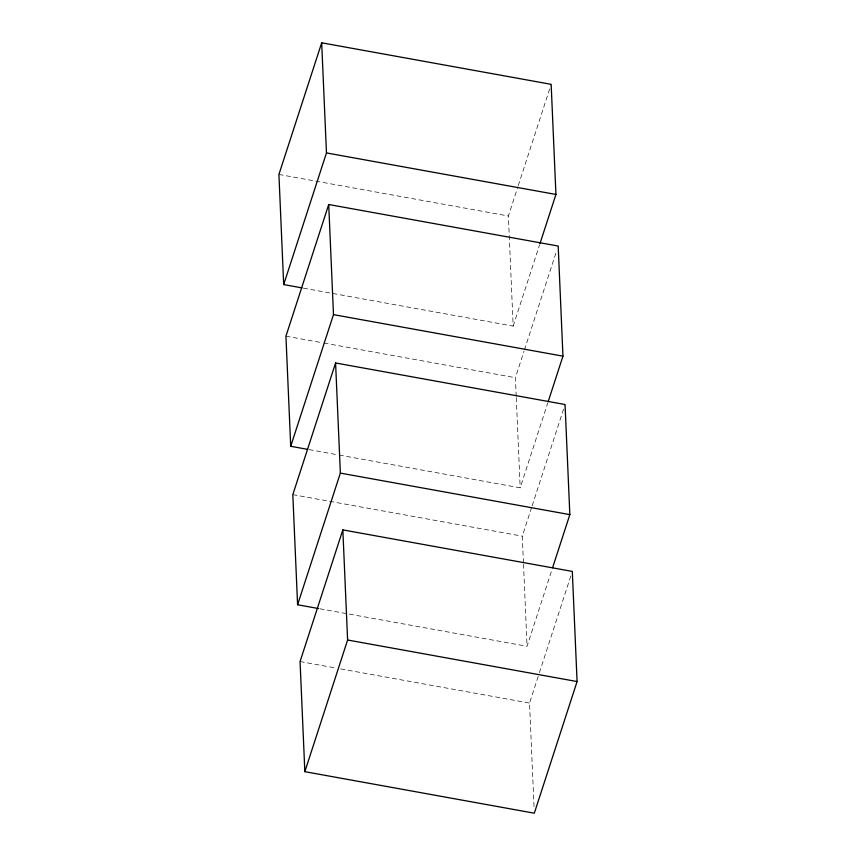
<?xml version="1.0" encoding="UTF-8"?>
<svg xmlns="http://www.w3.org/2000/svg" width="856" height="856" viewBox="0 0 856 856"><rect width="100%" height="100%" fill="white"/><g stroke="black" fill="none" stroke-linecap="round" stroke-linejoin="round"><path stroke-width="0.64" stroke-dasharray="4.28 3.21" d="M303.366 288.14L513.161 326.104L508.389 215.99L517.848 186.876M518.255 185.602L550.75 85.6M513.161 326.104L539.494 245.084M516.211 396.275L515.408 377.699L524.043 351.12M524.45 349.847L556.539 251.108M339.233 455.071L520.181 487.824L547.744 403.005M523.433 562.702L522.288 536.166L531.747 507.052M532.154 505.789L564.65 405.776M319.887 608.787L527.061 646.291L552.152 569.069M534.026 806.566L529.532 703.076L538.991 673.961M539.398 672.698L571.07 575.221M278.917 174.453L508.389 215.99M285.936 336.173L322.648 342.817M323.964 343.053L515.408 377.699M309.07 449.614L337.917 454.836M292.816 494.64L522.288 536.166M300.06 661.549L335.466 667.958M340.709 668.911L529.532 703.076M516.264 397.601L520.181 487.824M523.498 564.029L527.061 646.291"/><path stroke-width="1.28" d="M539.901 243.821L555.94 194.451L551.157 84.327L321.685 42.8L278.917 174.453L283.689 284.577L302.05 287.894M283.689 284.577L326.468 152.924L321.685 42.8M548.15 401.742L562.959 356.16L558.187 246.047L328.715 204.509L285.936 336.173L290.708 446.286L307.764 449.379M290.708 446.286L333.487 314.634L328.715 204.509M552.569 567.796L569.839 514.627L565.056 404.514L335.584 362.976L292.816 494.64L297.588 604.753L318.571 608.552M297.588 604.753L340.367 473.101L335.584 362.976M342.839 529.896L300.06 661.549L304.843 771.673L534.315 813.2L577.083 681.547L572.311 571.423L342.839 529.896L347.611 640.01L304.843 771.673M326.468 152.924L555.94 194.451M333.487 314.634L562.959 356.16M340.367 473.101L569.839 514.627M347.611 640.01L577.083 681.547"/></g></svg>
